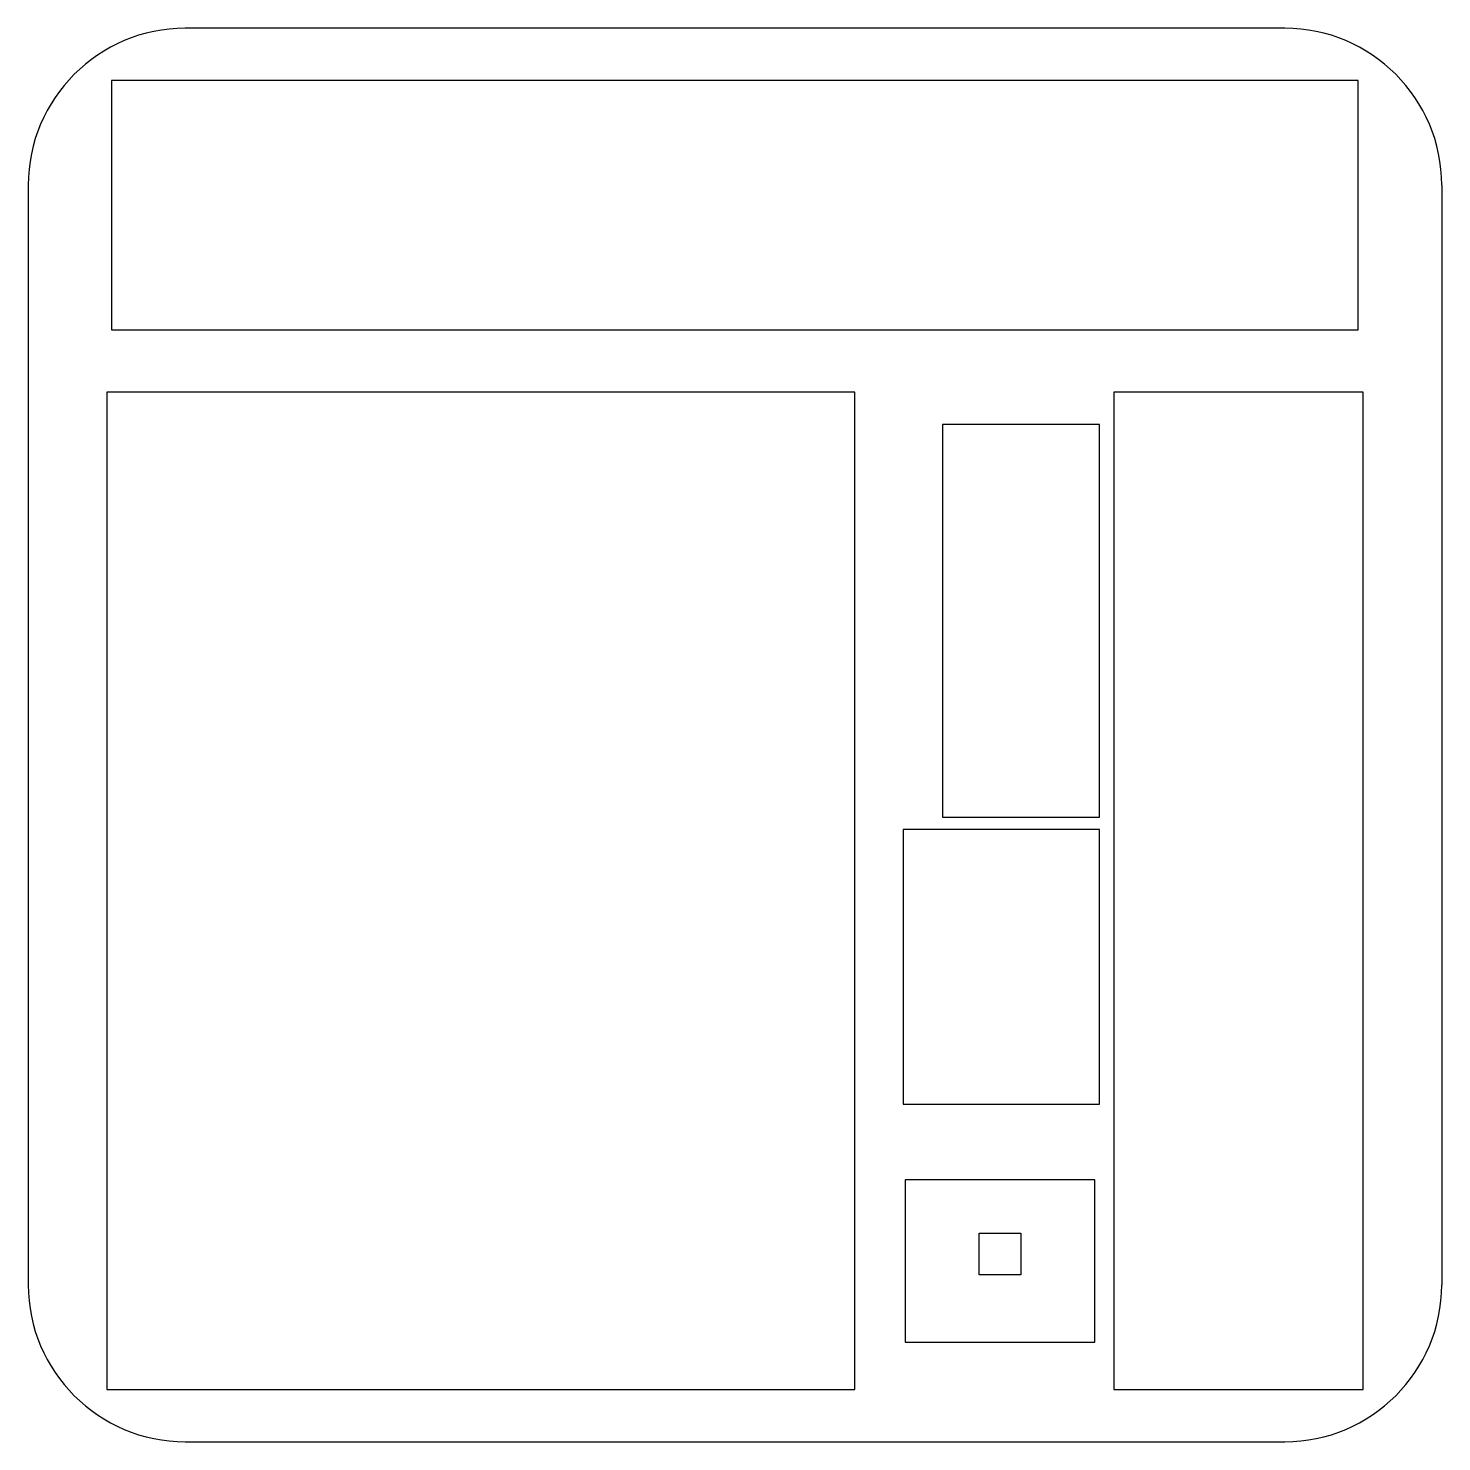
# Model space of a CAD drawing. Header units: millimetres. Extents: x 16 to 124, y 16 to 124.
import ezdxf

# ---------------------------------------------------------------- set-up
doc = ezdxf.new("R2010")
doc.units = ezdxf.units.MM
doc.layers.get('0').update_dxf_attribs({"linetype": 'CONTINUOUS'})

msp = doc.modelspace()

# ---------------------------------------------------------------- linework, layer by layer
for p, q in [((112, 124), (28, 124)), ((16, 112), (16, 28)), ((124, 112), (124, 28)), ((28, 16), (112, 16))]:
    msp.add_line(p, q)
for points in [[(117.62, 120), (22.37, 120), (22.37, 100.95), (117.62, 100.95)], [(79.15, 96.2), (22, 96.2), (22, 20), (79.15, 20)], [(118, 96.2), (98.95, 96.2), (98.95, 20), (118, 20)], [(97.85, 93.72), (85.85, 93.72), (85.85, 63.72), (97.85, 63.72)], [(97.85, 62.79), (82.85, 62.79), (82.85, 41.79), (97.85, 41.79)], [(97.5, 36), (83, 36), (83, 23.6), (97.5, 23.6)], [(91.85, 28.74), (88.65, 28.74), (88.65, 31.94), (91.85, 31.94)]]:
    msp.add_lwpolyline(points, close=True)
for centre, start, end in [((28, 112), 90, 180), ((112, 112), 0, 90), ((28, 28), 180, 270), ((112, 28), -90, 0)]:
    msp.add_arc(centre, 12, start, end)

doc.saveas('drawing.dxf')
